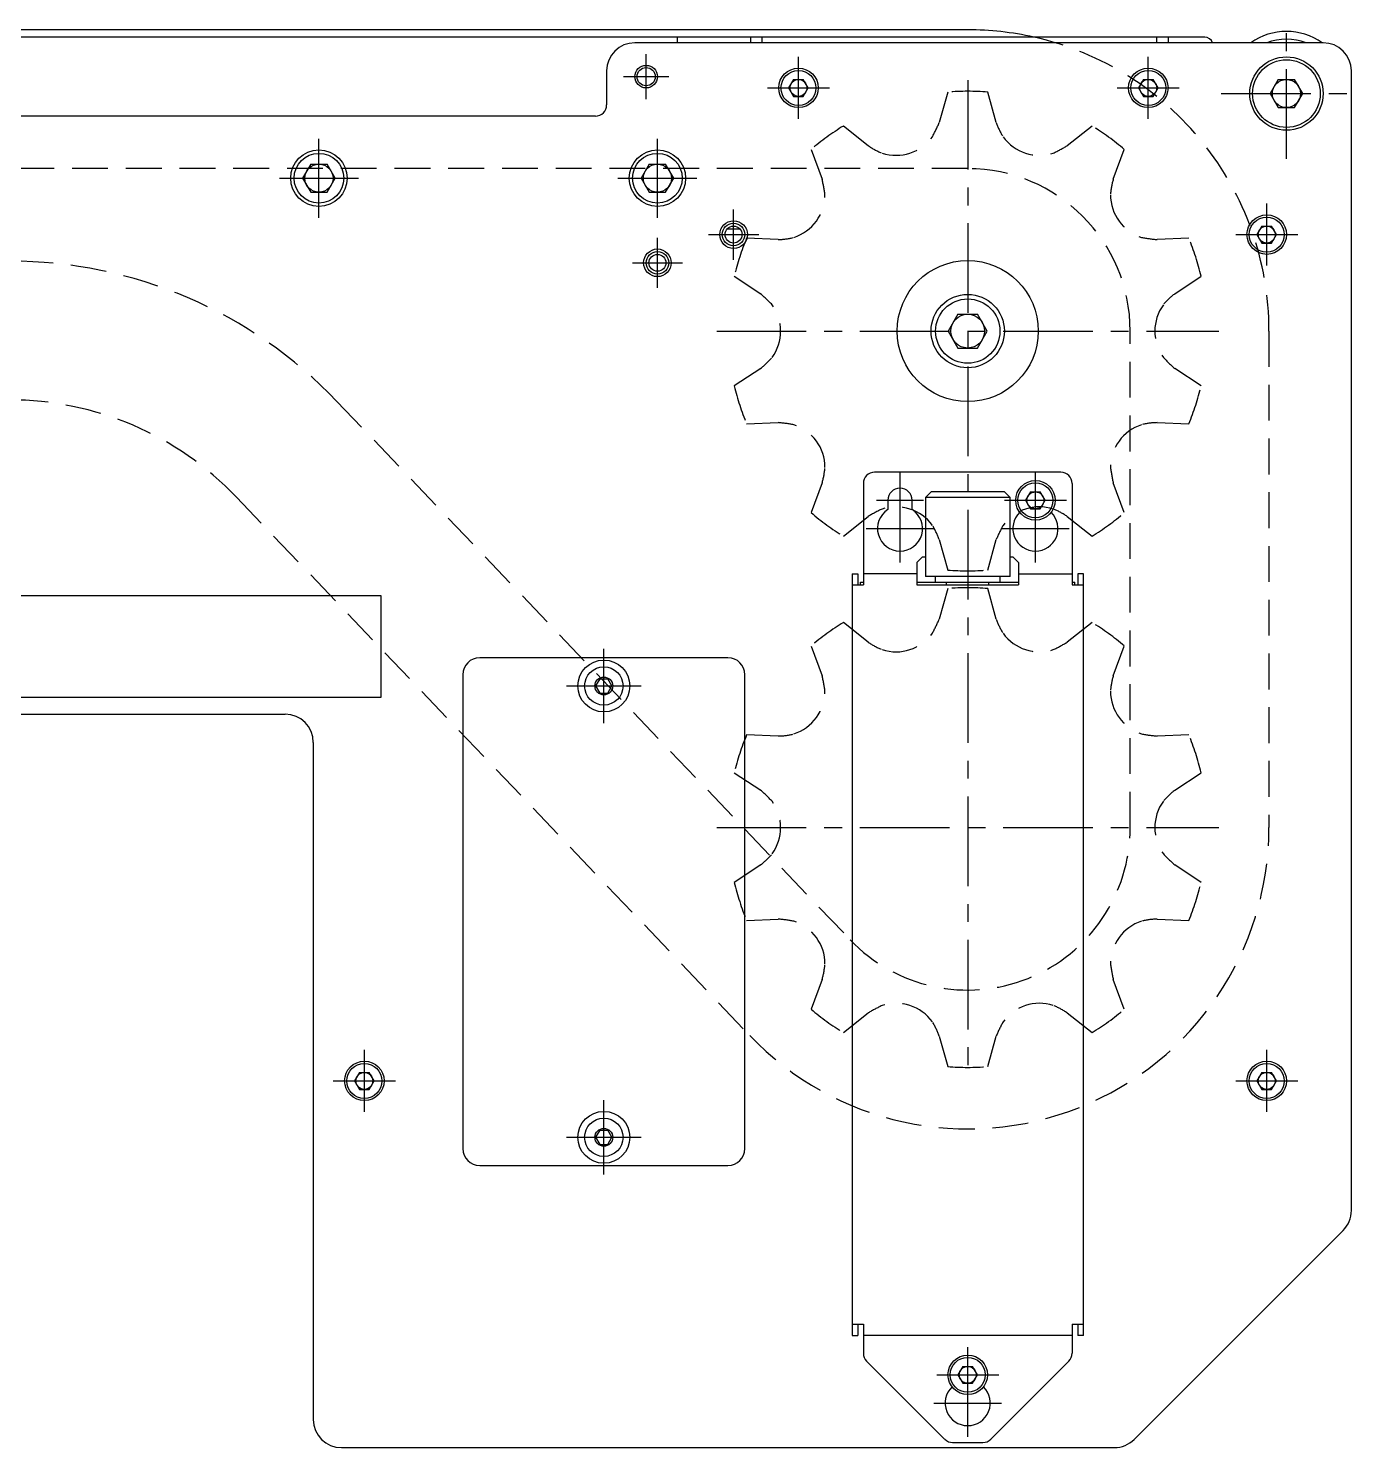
# Model space of a CAD drawing. Extents: x 0 to 4468, y -8 to 816.
# Drawn here: x 3685.9 to 3920.4, y 10 to 261.6 of the extents above; entities that cross this region are included whole.
import ezdxf

# ---------------------------------------------------------------- set-up
doc = ezdxf.new("R2010")
doc.units = 0
doc.header["$LTSCALE"] = 0.5
doc.linetypes.add('CENTER', pattern=[50.8, 31.75, -6.35, 6.35, -6.35])
doc.linetypes.add('DASHED', pattern=[19.05, 12.7, -6.35])
for name, color, linetype in [('MSM_CENTER', 1, 'CENTER'), ('MSM_CONTINUOUS', 7, 'CONTINUOUS'), ('MSM_DASHED', 4, 'DASHED')]:
    doc.layers.add(name, color=color, linetype=linetype)

msp = doc.modelspace()

# ---------------------------------------------------------------- linework, layer by layer
at = {"layer": 'MSM_CENTER'}
for p, q in [((3908.86, 238.45), (3908.86, 261.55)), ((3795.36, 249), (3795.36, 257)), ((3822.36, 245.5), (3822.36, 256.5)), ((3884.36, 245.5), (3884.36, 256.5)), ((3791.36, 253), (3799.36, 253)), ((3852.36, 252.4), (3852.36, 75.4)), ((3816.86, 251), (3827.86, 251)), ((3878.86, 251), (3889.86, 251)), ((3897.31, 250), (3920.41, 250)), ((3737.36, 228), (3737.36, 242)), ((3797.36, 228), (3797.36, 242)), ((3730.36, 235), (3744.36, 235)), ((3790.36, 235), (3804.36, 235)), ((3810.86, 220.55), (3810.86, 229.45)), ((3905.36, 219.5), (3905.36, 230.5)), ((3797.36, 215.55), (3797.36, 224.45)), ((3806.41, 225), (3815.31, 225)), ((3899.86, 225), (3910.86, 225)), ((3792.91, 220), (3801.81, 220)), ((3807.86, 207.9), (3896.86, 207.9)), ((3840.36, 166.9), (3840.36, 183.4)), ((3864.36, 166.9), (3864.36, 183.4)), ((3836.21, 177.9), (3844.51, 177.9)), ((3858.86, 177.9), (3869.86, 177.9)), ((3834.36, 172.9), (3846.36, 172.9)), ((3858.36, 172.9), (3870.36, 172.9)), ((3787.86, 138.4), (3787.86, 151.6)), ((3781.26, 145), (3794.46, 145)), ((3807.86, 119.9), (3896.86, 119.9)), ((3745.41, 69.5), (3745.41, 80.5)), ((3905.36, 69.5), (3905.36, 80.5)), ((3739.91, 75), (3750.91, 75)), ((3899.86, 75), (3910.86, 75)), ((3787.86, 58.4), (3787.86, 71.6)), ((3781.26, 65), (3794.46, 65)), ((3852.36, 11.9), (3852.36, 28.4)), ((3846.86, 22.9), (3857.86, 22.9)), ((3846.36, 17.9), (3858.36, 17.9))]:
    msp.add_line(p, q, dxfattribs=at)
at = {"layer": 'MSM_CONTINUOUS'}
for p, q in [((3894.36, 260), (800.36, 260)), ((3852.36, 261.3), (842.36, 261.3)), ((3800.86, 260), (3800.86, 259)), ((3813.86, 260), (3813.86, 259)), ((3815.86, 260), (3815.86, 259)), ((3885.86, 259), (3885.86, 260)), ((3887.86, 260), (3887.86, 259)), ((3915.36, 259), (3793.36, 259)), ((3788.36, 254), (3788.36, 248)), ((3821.49, 252.5), (3820.62, 251)), ((3821.49, 252.5), (3823.22, 252.5)), ((3824.09, 251), (3823.22, 252.5)), ((3883.49, 252.5), (3882.62, 251)), ((3883.49, 252.5), (3885.22, 252.5)), ((3886.09, 251), (3885.22, 252.5)), ((3907.41, 252.5), (3905.97, 250)), ((3907.41, 252.5), (3910.3, 252.5)), ((3911.74, 250), (3910.3, 252.5)), ((3920.36, 52.02), (3920.36, 254)), ((3820.62, 251), (3821.49, 249.5)), ((3821.49, 249.5), (3823.22, 249.5)), ((3823.22, 249.5), (3824.09, 251)), ((3882.62, 251), (3883.49, 249.5)), ((3883.49, 249.5), (3885.22, 249.5)), ((3885.22, 249.5), (3886.09, 251)), ((3905.97, 250), (3907.41, 247.5)), ((3910.3, 247.5), (3911.74, 250)), ((3907.41, 247.5), (3910.3, 247.5)), ((3786.36, 246), (806.36, 246)), ((3735.91, 237.5), (3734.47, 235)), ((3735.91, 237.5), (3738.8, 237.5)), ((3740.24, 235), (3738.8, 237.5)), ((3795.91, 237.5), (3794.47, 235)), ((3795.91, 237.5), (3798.8, 237.5)), ((3800.24, 235), (3798.8, 237.5)), ((3734.47, 235), (3735.91, 232.5)), ((3738.8, 232.5), (3740.24, 235)), ((3794.47, 235), (3795.91, 232.5)), ((3798.8, 232.5), (3800.24, 235)), ((3735.91, 232.5), (3738.8, 232.5)), ((3795.91, 232.5), (3798.8, 232.5)), ((3904.49, 226.5), (3903.62, 225)), ((3904.49, 226.5), (3906.22, 226.5)), ((3907.09, 225), (3906.22, 226.5)), ((3809.74, 226), (3811.97, 226)), ((3903.62, 225), (3904.49, 223.5)), ((3906.22, 223.5), (3907.09, 225)), ((3904.49, 223.5), (3906.22, 223.5)), ((3850.62, 210.9), (3848.89, 207.9)), ((3850.62, 210.9), (3854.09, 210.9)), ((3855.82, 207.9), (3854.09, 210.9)), ((3848.89, 207.9), (3850.62, 204.9)), ((3854.09, 204.9), (3855.82, 207.9)), ((3850.62, 204.9), (3854.09, 204.9)), ((3868.86, 182.9), (3835.86, 182.9)), ((3833.86, 180.9), (3833.86, 162.9)), ((3845.86, 179.4), (3844.86, 178.4)), ((3858.86, 179.4), (3845.86, 179.4)), ((3859.86, 178.4), (3858.86, 179.4)), ((3863.49, 179.4), (3862.62, 177.9)), ((3863.49, 179.4), (3865.22, 179.4)), ((3866.09, 177.9), (3865.22, 179.4)), ((3870.86, 180.9), (3870.86, 162.9)), ((3838.21, 177.9), (3838.21, 176.27)), ((3842.51, 176.27), (3842.51, 177.9)), ((3844.86, 178.4), (3844.86, 164.4)), ((3859.86, 178.4), (3844.86, 178.4)), ((3859.86, 164.4), (3859.86, 178.4)), ((3862.62, 177.9), (3863.49, 176.4)), ((3863.49, 176.4), (3865.22, 176.4)), ((3865.22, 176.4), (3866.09, 177.9)), ((3843.36, 166.9), (3844.36, 167.9)), ((3843.36, 166.9), (3843.36, 162.9)), ((3844.36, 167.9), (3844.86, 167.9)), ((3859.86, 167.9), (3860.36, 167.9)), ((3860.36, 167.9), (3861.36, 166.9)), ((3861.36, 166.9), (3861.36, 162.9)), ((3831.86, 164.9), (3831.86, 29.9)), ((3831.86, 164.9), (3832.86, 164.9)), ((3832.86, 164.9), (3832.86, 162.9)), ((3843.36, 164.9), (3833.86, 164.9)), ((3859.86, 164.4), (3844.86, 164.4)), ((3846.61, 164.4), (3846.61, 163.4)), ((3858.11, 163.4), (3858.11, 164.4)), ((3861.36, 164.9), (3870.86, 164.9)), ((3871.86, 164.9), (3871.86, 162.9)), ((3872.86, 164.9), (3871.86, 164.9)), ((3872.86, 29.9), (3872.86, 164.9)), ((3748.36, 161), (3673.36, 161)), ((3748.36, 143), (3748.36, 161)), ((3831.86, 162.9), (3833.86, 162.9)), ((3833.36, 162.9), (3833.36, 163.4)), ((3833.36, 163.4), (3833.86, 163.4)), ((3843.36, 163.4), (3861.36, 163.4)), ((3843.36, 162.9), (3861.36, 162.9)), ((3848.61, 162.9), (3848.61, 163.4)), ((3856.11, 162.9), (3856.11, 163.4)), ((3870.86, 163.4), (3871.36, 163.4)), ((3870.86, 162.9), (3872.86, 162.9)), ((3871.36, 162.9), (3871.36, 163.4)), ((3809.86, 150), (3765.86, 150)), ((3762.86, 147), (3762.86, 63)), ((3787.13, 146.25), (3786.41, 145)), ((3787.13, 146.25), (3788.58, 146.25)), ((3789.3, 145), (3788.58, 146.25)), ((3812.86, 63), (3812.86, 147)), ((3786.41, 145), (3787.13, 143.75)), ((3787.13, 143.75), (3788.58, 143.75)), ((3788.58, 143.75), (3789.3, 145)), ((3673.36, 143), (3748.36, 143)), ((3675.36, 140), (3731.36, 140)), ((3736.36, 135), (3736.36, 15)), ((3744.54, 76.5), (3743.67, 75)), ((3744.54, 76.5), (3746.27, 76.5)), ((3747.14, 75), (3746.27, 76.5)), ((3904.49, 76.5), (3903.62, 75)), ((3904.49, 76.5), (3906.22, 76.5)), ((3907.09, 75), (3906.22, 76.5)), ((3743.67, 75), (3744.54, 73.5)), ((3744.54, 73.5), (3746.27, 73.5)), ((3746.27, 73.5), (3747.14, 75)), ((3903.62, 75), (3904.49, 73.5)), ((3904.49, 73.5), (3906.22, 73.5)), ((3906.22, 73.5), (3907.09, 75)), ((3787.13, 66.25), (3786.41, 65)), ((3787.13, 66.25), (3788.58, 66.25)), ((3789.3, 65), (3788.58, 66.25)), ((3786.41, 65), (3787.13, 63.75)), ((3787.13, 63.75), (3788.58, 63.75)), ((3788.58, 63.75), (3789.3, 65)), ((3765.86, 60), (3809.86, 60)), ((3881.87, 11.46), (3918.89, 48.49)), ((3831.86, 31.9), (3833.86, 31.9)), ((3832.86, 31.9), (3832.86, 29.9)), ((3833.86, 31.9), (3833.86, 26.73)), ((3870.86, 31.9), (3872.86, 31.9)), ((3870.86, 31.9), (3870.86, 26.73)), ((3871.86, 31.9), (3871.86, 29.9)), ((3831.86, 29.9), (3832.86, 29.9)), ((3870.86, 29.9), (3833.86, 29.9)), ((3872.86, 29.9), (3871.86, 29.9)), ((3834.44, 25.31), (3848.27, 11.49)), ((3856.44, 11.49), (3870.27, 25.31)), ((3851.49, 24.4), (3850.62, 22.9)), ((3850.62, 22.9), (3851.49, 21.4)), ((3851.49, 24.4), (3853.22, 24.4)), ((3854.09, 22.9), (3853.22, 24.4)), ((3853.22, 21.4), (3854.09, 22.9)), ((3851.49, 21.4), (3853.22, 21.4)), ((3849.69, 10.9), (3855.03, 10.9)), ((3741.36, 10), (3878.34, 10))]:
    msp.add_line(p, q, dxfattribs=at)
for centre, radius in [((3795.36, 253), 2), ((3795.36, 253), 1.62), ((3822.36, 251), 3.5), ((3822.36, 251), 3.1), ((3884.36, 251), 3.5), ((3884.36, 251), 3.1), ((3908.86, 250), 6.5), ((3908.86, 250), 6), ((3822.36, 251), 1.5), ((3884.36, 251), 1.5), ((3908.86, 250), 2.5), ((3737.36, 235), 5), ((3737.36, 235), 4.4), ((3797.36, 235), 5), ((3797.36, 235), 4.4), ((3737.36, 235), 2.5), ((3797.36, 235), 2.5), ((3810.86, 225), 2.45), ((3810.86, 225), 2), ((3810.86, 225), 1.5), ((3905.36, 225), 3.5), ((3905.36, 225), 3.1), ((3905.36, 225), 1.5), ((3797.36, 220), 2.45), ((3797.36, 220), 2), ((3797.36, 220), 1.5), ((3852.36, 207.9), 12.5), ((3852.36, 207.9), 6.5), ((3852.36, 207.9), 5.7), ((3852.36, 207.9), 3), ((3864.36, 177.9), 3.5), ((3864.36, 177.9), 3.1), ((3864.36, 177.9), 1.5), ((3787.86, 145), 4.6), ((3787.86, 145), 3.4), ((3787.86, 145), 1.58), ((3745.41, 75), 3.5), ((3745.41, 75), 3.1), ((3905.36, 75), 3.5), ((3905.36, 75), 3.1), ((3745.41, 75), 1.5), ((3905.36, 75), 1.5), ((3787.86, 65), 4.6), ((3787.86, 65), 3.4), ((3787.86, 65), 1.58), ((3852.36, 22.9), 3.5), ((3852.36, 22.9), 3.1), ((3852.36, 22.9), 1.5)]:
    msp.add_circle(centre, radius, dxfattribs=at)
for centre, radius, start, end in [((3852.36, 207.9), 53.4, 77.3315, 90), ((3894.36, 258.5), 1.5, 19.4712, 90), ((3908.86, 250), 11, 54.9032, 125.0968), ((3908.86, 250), 9.65, 68.8506, 111.1494), ((3793.36, 254), 5, 90, 180), ((3915.36, 254), 5, 0, 90), ((3786.36, 248), 2, 270, 0), ((3835.86, 180.9), 2, 90, 180), ((3868.86, 180.9), 2, 0, 90), ((3840.36, 177.9), 2.15, 0, 180), ((3840.36, 172.9), 4, 122.5136, 57.4864), ((3864.36, 172.9), 4, 134.0486, 45.9514), ((3765.86, 147), 3, 90, 180), ((3809.86, 147), 3, 0, 90), ((3731.36, 135), 5, 0, 90), ((3765.86, 63), 3, 180, 270), ((3809.86, 63), 3, 270, 0), ((3915.36, 52.02), 5, 315, 0), ((3835.86, 26.73), 2, 180, 225), ((3868.86, 26.73), 2, 315, 0), ((3852.36, 17.9), 4, 134.0486, 45.9514), ((3741.36, 15), 5, 180, 270), ((3849.69, 12.9), 2, 225, 270), ((3855.03, 12.9), 2, 270, 315), ((3878.34, 15), 5, 270, 315)]:
    msp.add_arc(centre, radius, start, end, dxfattribs=at)
at = {"layer": 'MSM_DASHED'}
for p, q in [((3848.82, 250.25), (3847.3, 244.85)), ((3857.41, 244.85), (3855.9, 250.25)), ((3834.73, 240.76), (3830.33, 244.24)), ((3874.39, 244.24), (3869.98, 240.76)), ((3824.6, 240.08), (3826.55, 234.82)), ((3878.16, 234.82), (3880.11, 240.08)), ((3852.36, 236.7), (842.36, 236.7)), ((3818.78, 224.12), (3813.17, 224.35)), ((3891.54, 224.35), (3885.93, 224.12)), ((3810.98, 217.62), (3815.66, 214.51)), ((3889.06, 214.51), (3893.73, 217.62)), ((3881.16, 119.9), (3881.16, 207.9)), ((3905.76, 207.9), (3905.76, 119.9)), ((3815.66, 201.29), (3810.98, 198.18)), ((3893.73, 198.18), (3889.06, 201.29)), ((3740.55, 195.44), (3831.51, 100.03)), ((3813.17, 191.45), (3818.78, 191.68)), ((3885.93, 191.68), (3891.54, 191.45)), ((3826.55, 180.98), (3824.6, 175.72)), ((3880.11, 175.72), (3878.16, 180.98)), ((3722.75, 178.47), (3813.71, 83.05)), ((3830.33, 171.56), (3834.73, 175.04)), ((3869.98, 175.04), (3874.39, 171.56)), ((3847.3, 170.95), (3848.82, 165.55)), ((3855.9, 165.55), (3857.41, 170.95)), ((3848.82, 162.25), (3847.3, 156.85)), ((3857.41, 156.85), (3855.9, 162.25)), ((3834.73, 152.76), (3830.33, 156.24)), ((3874.39, 156.24), (3869.98, 152.76)), ((3824.6, 152.08), (3826.55, 146.82)), ((3878.16, 146.82), (3880.11, 152.08)), ((3818.78, 136.12), (3813.17, 136.35)), ((3891.54, 136.35), (3885.93, 136.12)), ((3810.98, 129.62), (3815.66, 126.51)), ((3889.06, 126.51), (3893.73, 129.62)), ((3815.66, 113.29), (3810.98, 110.18)), ((3893.73, 110.18), (3889.06, 113.29)), ((3813.17, 103.45), (3818.78, 103.68)), ((3885.93, 103.68), (3891.54, 103.45)), ((3826.55, 92.98), (3824.6, 87.72)), ((3880.11, 87.72), (3878.16, 92.98)), ((3830.33, 83.56), (3834.73, 87.04)), ((3869.98, 87.04), (3874.39, 83.56)), ((3847.3, 82.95), (3848.82, 77.55)), ((3855.9, 77.55), (3857.41, 82.95))]:
    msp.add_line(p, q, dxfattribs=at)
for centre, radius, start, end in [((3852.36, 207.9), 53.4, 0, 77.3315), ((3852.36, 207.9), 42.5, 85.2221, 94.7779), ((3852.36, 207.9), 42.5, 121.2221, 130.7779), ((3822.3, 255.37), 27.13, 331.2831, 337.1758), ((3868.54, 248.63), 11.75, 198.7569, 211.5684), ((3852.36, 207.9), 42.5, 49.2221, 58.7779), ((3839.66, 246.99), 7.94, 251.8858, 324.1142), ((3865.06, 246.99), 7.94, 215.8858, 288.1142), ((3841.51, 250.36), 11.75, 234.7569, 247.5684), ((3855.94, 263.97), 27.13, 295.2831, 301.1758), ((3852.36, 207.9), 28.8, 0, 90), ((3800.14, 228.63), 27.13, 7.2831, 13.1758), ((3889.39, 231.33), 11.75, 162.7569, 175.5684), ((3819.11, 232.06), 7.94, 287.8858, 0.1142), ((3885.61, 232.06), 7.94, 179.8858, 252.1142), ((3852.36, 207.9), 42.5, 157.2221, 166.7779), ((3818.63, 235.88), 11.75, 270.7569, 283.5684), ((3888.21, 251.16), 27.13, 259.2831, 265.1758), ((3852.36, 207.9), 42.5, 13.2221, 22.7779), ((3682.52, 140.12), 80.18, 43.63, 90), ((3797.92, 193.98), 27.13, 43.2831, 49.1758), ((3896.09, 205.09), 11.75, 126.7569, 139.5684), ((3811.26, 207.9), 7.94, 323.8858, 36.1142), ((3893.46, 207.9), 7.94, 143.8858, 216.1142), ((3808.62, 210.71), 11.75, 306.7569, 319.5684), ((3906.79, 221.82), 27.13, 223.2831, 229.1758), ((3852.36, 207.9), 42.5, 193.2221, 202.7779), ((3852.36, 207.9), 42.5, 337.2221, 346.7779), ((3682.52, 140.12), 55.58, 43.63, 90), ((3816.5, 164.64), 27.13, 79.2831, 85.1758), ((3819.11, 183.74), 7.94, 359.8858, 72.1142), ((3885.61, 183.74), 7.94, 107.8858, 180.1142), ((3886.09, 179.92), 11.75, 90.7569, 103.5684), ((3904.58, 187.17), 27.13, 187.2831, 193.1758), ((3815.32, 184.47), 11.75, 342.7569, 355.5684), ((3848.77, 151.83), 27.13, 115.2831, 121.1758), ((3839.66, 168.81), 7.94, 35.8858, 108.1142), ((3865.06, 168.81), 7.94, 71.8858, 144.1142), ((3863.2, 165.44), 11.75, 54.7569, 67.5684), ((3852.36, 207.9), 42.5, 229.2221, 238.7779), ((3852.36, 207.9), 42.5, 301.2221, 310.7779), ((3836.17, 167.17), 11.75, 18.7569, 31.5684), ((3882.42, 160.43), 27.13, 151.2831, 157.1758), ((3852.36, 207.9), 42.5, 265.2221, 274.7779), ((3852.36, 119.9), 42.5, 85.2221, 94.7779), ((3852.36, 119.9), 42.5, 121.2221, 130.7779), ((3822.3, 167.37), 27.13, 331.2831, 337.1758), ((3868.54, 160.63), 11.75, 198.7569, 211.5684), ((3852.36, 119.9), 42.5, 49.2221, 58.7779), ((3839.66, 158.99), 7.94, 251.8858, 324.1142), ((3865.06, 158.99), 7.94, 215.8858, 288.1142), ((3841.51, 162.36), 11.75, 234.7569, 247.5684), ((3855.94, 175.97), 27.13, 295.2831, 301.1758), ((3800.14, 140.63), 27.13, 7.2831, 13.1758), ((3889.39, 143.33), 11.75, 162.7569, 175.5684), ((3819.11, 144.06), 7.94, 287.8858, 0.1142), ((3885.61, 144.06), 7.94, 179.8858, 252.1142), ((3852.36, 119.9), 42.5, 157.2221, 166.7779), ((3818.63, 147.88), 11.75, 270.7569, 283.5684), ((3888.21, 163.16), 27.13, 259.2831, 265.1758), ((3852.36, 119.9), 42.5, 13.2221, 22.7779), ((3797.92, 105.98), 27.13, 43.2831, 49.1758), ((3896.09, 117.09), 11.75, 126.7569, 139.5684), ((3811.26, 119.9), 7.94, 323.8858, 36.1142), ((3893.46, 119.9), 7.94, 143.8858, 216.1142), ((3852.36, 119.9), 53.4, 223.63, 0), ((3852.36, 119.9), 28.8, 223.63, 0), ((3808.62, 122.71), 11.75, 306.7569, 319.5684), ((3906.79, 133.82), 27.13, 223.2831, 229.1758), ((3852.36, 119.9), 42.5, 193.2221, 202.7779), ((3852.36, 119.9), 42.5, 337.2221, 346.7779), ((3816.5, 76.64), 27.13, 79.2831, 85.1758), ((3819.11, 95.74), 7.94, 359.8858, 72.1142), ((3885.61, 95.74), 7.94, 107.8858, 180.1142), ((3886.09, 91.92), 11.75, 90.7569, 103.5684), ((3904.58, 99.17), 27.13, 187.2831, 193.1758), ((3815.32, 96.47), 11.75, 342.7569, 355.5684), ((3848.77, 63.83), 27.13, 115.2831, 121.1758), ((3839.66, 80.81), 7.94, 35.8858, 108.1142), ((3865.06, 80.81), 7.94, 71.8858, 144.1142), ((3863.2, 77.44), 11.75, 54.7569, 67.5684), ((3852.36, 119.9), 42.5, 229.2221, 238.7779), ((3852.36, 119.9), 42.5, 301.2221, 310.7779), ((3836.17, 79.17), 11.75, 18.7569, 31.5684), ((3882.42, 72.43), 27.13, 151.2831, 157.1758), ((3852.36, 119.9), 42.5, 265.2221, 274.7779)]:
    msp.add_arc(centre, radius, start, end, dxfattribs=at)

doc.saveas('drawing.dxf')
